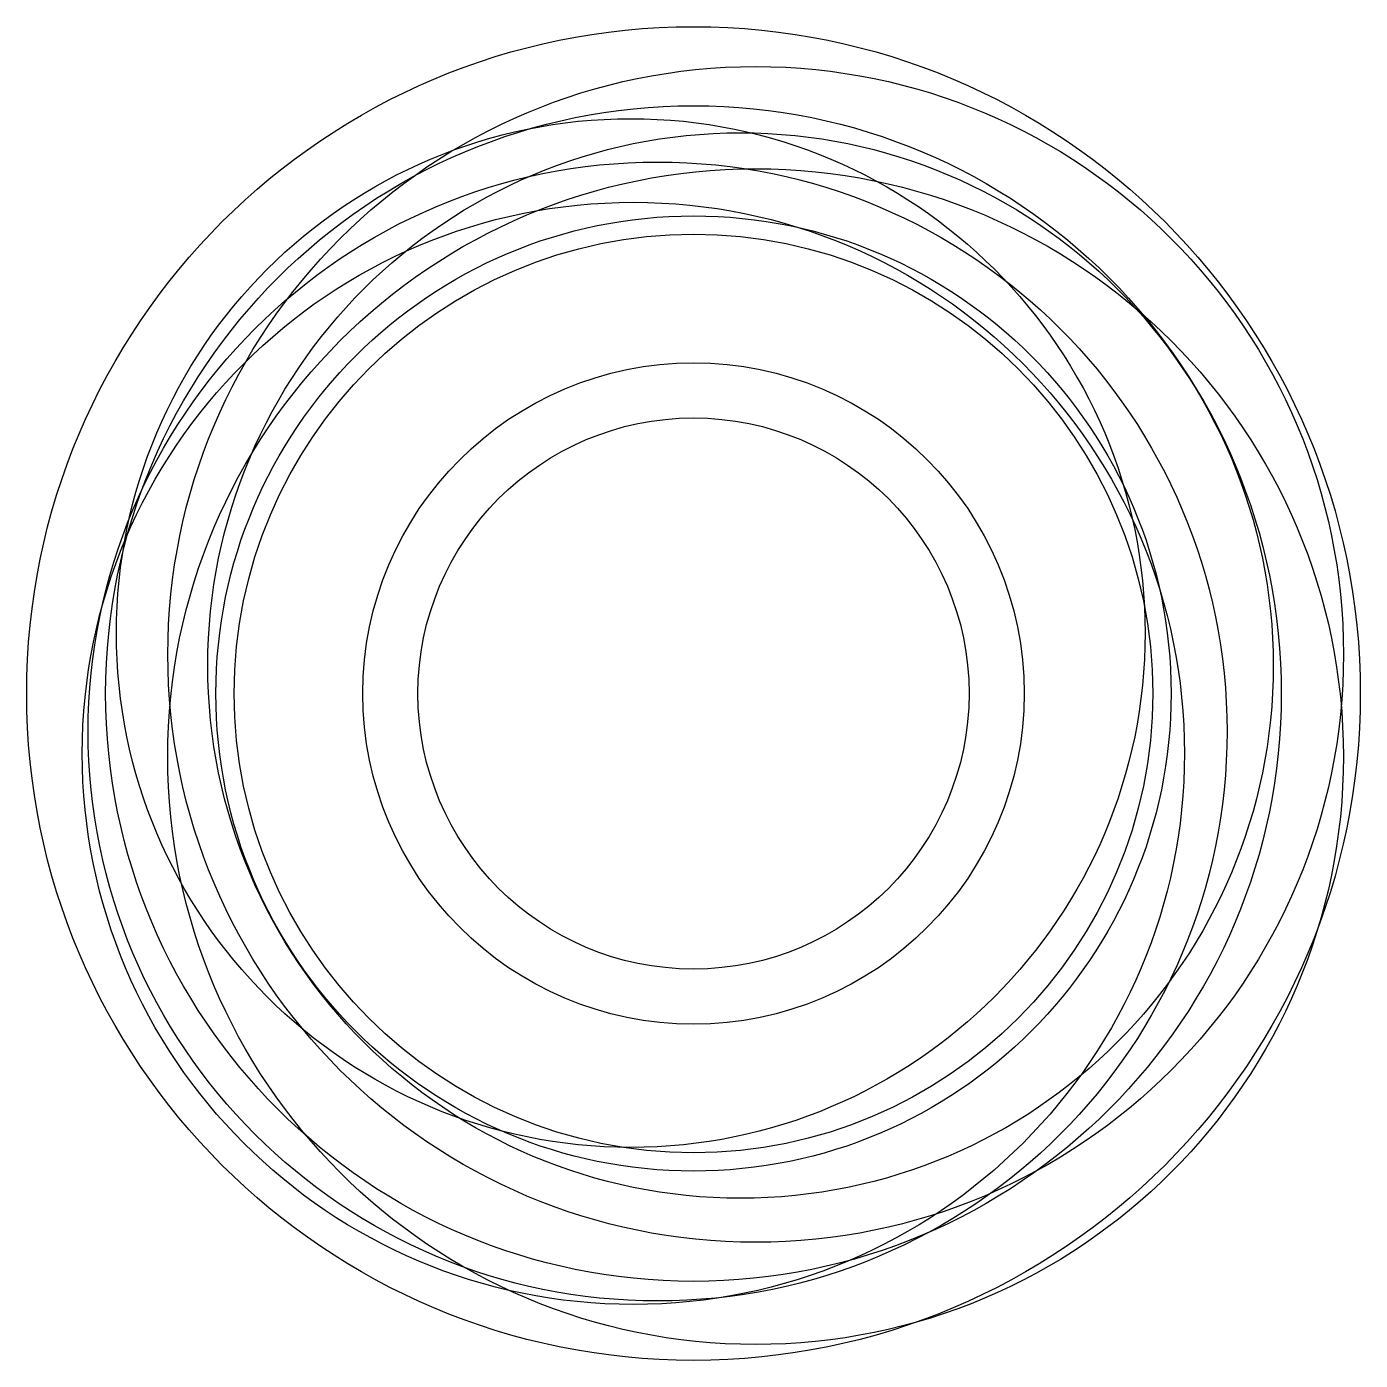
# Model space of a CAD drawing. Header units: millimetres. Extents: x 2702.7 to 2775.3, y 1441.5 to 1514.1.
import ezdxf

# ---------------------------------------------------------------- set-up
doc = ezdxf.new("R2010")
doc.units = ezdxf.units.MM

msp = doc.modelspace()

# ---------------------------------------------------------------- linework, layer by layer
for centre, radius in [((2739.014, 1477.77, 20), 36.3), ((2739.014, 1477.77, 30), 36.3), ((2742.398, 1479.899, 40.866), 32), ((2739.014, 1477.77, 35), 32), ((2735.599, 1481.062, 33.419), 28), ((2741.575, 1479.292, 40.643), 29), ((2737.059, 1475.702, 37.051), 31), ((2742.392, 1474.335, 33.662), 32), ((2735.74, 1474.51, 33.09), 30), ((2739.014, 1477.77, 41), 26), ((2739.014, 1477.77, 38), 25), ((2739.014, 1477.77, 30), 18), ((2739.014, 1477.77, 35), 18), ((2739.014, 1477.77), 15), ((2739.014, 1477.77, 20), 15)]:
    msp.add_circle(centre, radius)

doc.saveas('drawing.dxf')
